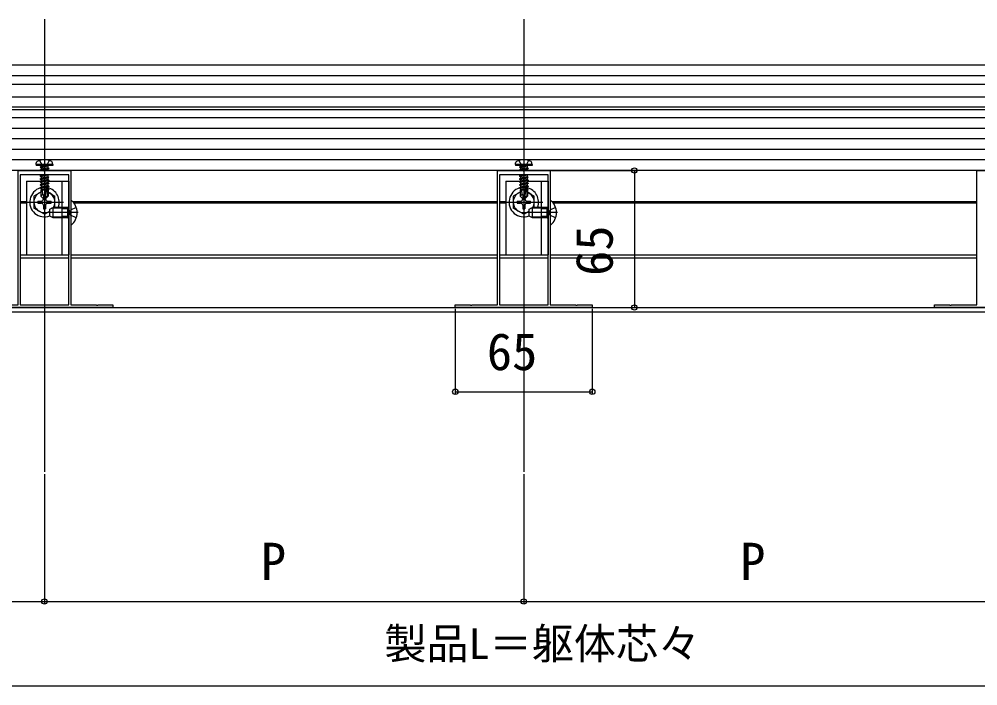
# Model space of a CAD drawing. Units: millimetres, scale not verified. Extents: x -1050 to 1050, y -1568 to 1559.
# Drawn here: x -42.5 to 412.5, y -121.5 to 194.8 of the extents above; entities that cross this region are included whole.
import ezdxf
from ezdxf.enums import TextEntityAlignment as Align

# ---------------------------------------------------------------- set-up
doc = ezdxf.new("R2010")
doc.units = ezdxf.units.MM
doc.header["$LTSCALE"] = 8
for name, color, linetype in [('0-3_YKK_11', 7, 'Continuous'), ('0-4_YKK_12', 2, 'Continuous'), ('0-5_YKK_13', 4, 'Continuous'), ('0-6_YKK_D', 6, 'Continuous')]:
    doc.layers.add(name, color=color, linetype=linetype)
doc.styles.add('ＭＳ ゴシック', font='')
doc.styles.get('ＭＳ ゴシック').set_extended_font_data('MS Gothic')

msp = doc.modelspace()

# ---------------------------------------------------------------- linework, layer by layer
at = {"layer": '0-3_YKK_11'}
for points in [[(2.02, 57.999), (-62.98, 57.999), (-62.98, 59.199), (-55.938, 59.199), (-55.755, 59.079), (-55.205, 59.079), (-55.022, 59.199), (-42.98, 59.199), (-42.98, 122.999), (-30.938, 122.999), (-30.755, 122.879), (-30.205, 122.879), (-30.022, 122.999), (-17.98, 122.999), (-17.98, 59.199), (-5.938, 59.199), (-5.755, 59.079), (-5.205, 59.079), (-5.022, 59.199), (2.02, 59.199)], [(229.52, 57.999), (164.52, 57.999), (164.52, 59.199), (171.562, 59.199), (171.745, 59.079), (172.295, 59.079), (172.478, 59.199), (184.52, 59.199), (184.52, 122.999), (196.562, 122.999), (196.745, 122.879), (197.295, 122.879), (197.478, 122.999), (209.52, 122.999), (209.52, 59.199), (221.562, 59.199), (221.745, 59.079), (222.295, 59.079), (222.478, 59.199), (229.52, 59.199)], [(457.02, 57.999), (392.02, 57.999), (392.02, 59.199), (399.062, 59.199), (399.245, 59.079), (399.795, 59.079), (399.978, 59.199), (412.02, 59.199), (412.02, 122.999), (424.062, 122.999), (424.245, 122.879), (424.795, 122.879), (424.978, 122.999), (437.02, 122.999), (437.02, 59.199), (449.062, 59.199), (449.245, 59.079), (449.795, 59.079), (449.978, 59.199), (457.02, 59.199)], [(-41.98, 120.999), (-41.98, 59.199), (-18.98, 59.199), (-18.98, 120.999)], [(185.52, 120.999), (185.52, 59.199), (208.52, 59.199), (208.52, 120.999)]]:
    msp.add_lwpolyline(points, close=True, dxfattribs=at)
at = {"layer": '0-4_YKK_12'}
for p, q in [((-30.48, 194.799), (-30.48, -20.001)), ((197.02, 194.799), (197.02, -20.001)), ((944.741, 172.999), (-474.595, 172.999)), ((-221.98, 167.999), (843.52, 167.999)), ((-221.98, 163.999), (843.52, 163.999)), ((-186.48, 157.999), (808.02, 157.999)), ((-215.479, 151.999), (837.02, 151.999)), ((-41.98, 108.299), (-38.98, 108.299)), ((-41.98, 107.699), (-38.98, 107.699)), ((-39.48, 107.998), (-21.48, 107.998)), ((-17.096, 108.299), (184.52, 108.299)), ((-16.582, 107.699), (184.52, 107.699)), ((185.52, 108.299), (188.52, 108.299)), ((185.52, 107.699), (188.52, 107.699)), ((188.02, 107.998), (206.02, 107.998)), ((210.404, 108.299), (412.02, 108.299)), ((210.918, 107.699), (412.02, 107.699)), ((-14.48, 102.998), (-28.48, 102.998)), ((213.02, 102.998), (199.02, 102.998)), ((-41.98, 82.999), (-18.98, 82.999)), ((-17.98, 82.999), (184.52, 82.999)), ((185.52, 82.999), (208.52, 82.999)), ((209.52, 82.999), (412.02, 82.999)), ((-41.98, 81.499), (-18.98, 81.499)), ((-17.98, 81.499), (184.52, 81.499)), ((185.52, 81.499), (208.52, 81.499)), ((209.52, 81.499), (412.02, 81.499)), ((-176.779, 57.999), (798.318, 57.999)), ((-176.779, 55.999), (798.318, 55.999))]:
    msp.add_line(p, q, dxfattribs=at)
at = {"layer": '0-5_YKK_13'}
for p, q in [((824.52, 152.999), (-202.98, 152.999)), ((824.52, 147.999), (-202.98, 147.999)), ((824.52, 142.999), (-202.98, 142.999)), ((824.52, 137.999), (-202.98, 137.999)), ((824.52, 132.999), (-202.98, 132.999)), ((824.52, 127.999), (-202.98, 127.999)), ((-30.48, 129.199), (-30.48, 108.299)), ((197.02, 129.199), (197.02, 108.299)), ((824.52, 122.999), (-202.98, 122.999)), ((-34.48, 125.799), (-34.338, 126.602)), ((-26.48, 125.799), (-34.48, 125.799)), ((-34.48, 125.799), (-34.392, 125.299)), ((-26.568, 125.299), (-34.392, 125.299)), ((-32.58, 124.649), (-28.98, 125.249)), ((-28.98, 125.149), (-32.58, 124.549)), ((-32.58, 124.649), (-32.03, 124.967)), ((-32.58, 124.649), (-32.58, 124.549)), ((-32.58, 124.649), (-32.58, 124.549)), ((-32.58, 124.549), (-32.03, 124.232)), ((-32.58, 123.249), (-28.38, 123.949)), ((-28.38, 123.849), (-32.58, 123.149)), ((-32.58, 123.249), (-32.03, 123.567)), ((-32.58, 123.249), (-32.58, 123.149)), ((-32.58, 123.149), (-32.32, 122.999)), ((-28.98, 125.249), (-32.03, 124.967)), ((-32.03, 124.232), (-28.98, 125.149)), ((-32.03, 125.099), (-32.03, 124.967)), ((-28.93, 124.267), (-32.03, 123.567)), ((-32.03, 124.232), (-32.03, 123.567)), ((-28.93, 123.532), (-31.288, 122.999)), ((-28.98, 125.249), (-28.98, 125.149)), ((-28.93, 125.099), (-28.93, 124.267)), ((-28.38, 123.949), (-28.93, 124.267)), ((-28.38, 123.849), (-28.93, 123.532)), ((-28.93, 123.532), (-28.93, 122.999)), ((-28.38, 123.949), (-28.38, 123.849)), ((-26.48, 125.799), (-26.621, 126.602)), ((-26.48, 125.799), (-26.568, 125.299)), ((193.02, 125.799), (193.162, 126.602)), ((201.02, 125.799), (193.02, 125.799)), ((193.02, 125.799), (193.108, 125.299)), ((200.932, 125.299), (193.108, 125.299)), ((194.92, 124.649), (198.52, 125.249)), ((198.52, 125.149), (194.92, 124.549)), ((194.92, 124.649), (195.47, 124.967)), ((194.92, 124.649), (194.92, 124.549)), ((194.92, 124.649), (194.92, 124.549)), ((194.92, 124.549), (195.47, 124.232)), ((194.92, 123.249), (199.12, 123.949)), ((199.12, 123.849), (194.92, 123.149)), ((194.92, 123.249), (195.47, 123.567)), ((194.92, 123.249), (194.92, 123.149)), ((194.92, 123.149), (195.18, 122.999)), ((198.52, 125.249), (195.47, 124.967)), ((195.47, 124.232), (198.52, 125.149)), ((195.47, 125.099), (195.47, 124.967)), ((198.57, 124.267), (195.47, 123.567)), ((195.47, 124.232), (195.47, 123.567)), ((198.57, 123.532), (196.212, 122.999)), ((198.52, 125.249), (198.52, 125.149)), ((198.57, 125.099), (198.57, 124.267)), ((199.12, 123.949), (198.57, 124.267)), ((199.12, 123.849), (198.57, 123.532)), ((198.57, 123.532), (198.57, 122.999)), ((199.12, 123.949), (199.12, 123.849)), ((201.02, 125.799), (200.879, 126.602)), ((201.02, 125.799), (200.932, 125.299)), ((-28.68, 120.999), (-32.58, 120.349)), ((-32.58, 120.449), (-29.28, 120.999)), ((-32.58, 120.449), (-32.03, 120.767)), ((-32.58, 120.449), (-32.58, 120.349)), ((-32.58, 120.349), (-32.03, 120.032)), ((-32.58, 119.049), (-28.38, 119.749)), ((-28.38, 119.649), (-32.58, 118.949)), ((-32.58, 119.049), (-32.03, 119.367)), ((-32.58, 119.049), (-32.58, 118.949)), ((-32.58, 118.949), (-32.03, 118.632)), ((-32.58, 117.649), (-28.38, 118.349)), ((-31, 120.999), (-32.03, 120.767)), ((-32.03, 120.999), (-32.03, 120.767)), ((-28.93, 120.067), (-32.03, 119.367)), ((-32.03, 120.032), (-32.03, 119.367)), ((-28.93, 118.667), (-32.03, 117.967)), ((-32.03, 118.632), (-32.03, 117.967)), ((-28.93, 120.732), (-28.93, 120.067)), ((-28.38, 119.749), (-28.93, 120.067)), ((-28.93, 119.332), (-28.93, 118.667)), ((-28.38, 118.349), (-28.93, 118.667)), ((-28.38, 119.749), (-28.38, 119.649)), ((-28.38, 118.349), (-28.38, 118.249)), ((198.82, 120.999), (194.92, 120.349)), ((194.92, 120.449), (198.22, 120.999)), ((194.92, 120.449), (195.47, 120.767)), ((194.92, 120.449), (194.92, 120.349)), ((194.92, 120.349), (195.47, 120.032)), ((194.92, 119.049), (199.12, 119.749)), ((199.12, 119.649), (194.92, 118.949)), ((194.92, 119.049), (195.47, 119.367)), ((194.92, 119.049), (194.92, 118.949)), ((194.92, 118.949), (195.47, 118.632)), ((194.92, 117.649), (199.12, 118.349)), ((196.5, 120.999), (195.47, 120.767)), ((195.47, 120.999), (195.47, 120.767)), ((198.57, 120.067), (195.47, 119.367)), ((195.47, 120.032), (195.47, 119.367)), ((198.57, 118.667), (195.47, 117.967)), ((195.47, 118.632), (195.47, 117.967)), ((198.57, 120.732), (198.57, 120.067)), ((199.12, 119.749), (198.57, 120.067)), ((198.57, 119.332), (198.57, 118.667)), ((199.12, 118.349), (198.57, 118.667)), ((199.12, 119.749), (199.12, 119.649)), ((199.12, 118.349), (199.12, 118.249)), ((-38.98, 117.998), (-32.18, 117.998)), ((-28.38, 118.249), (-32.58, 117.549)), ((-32.58, 117.649), (-32.03, 117.967)), ((-32.58, 117.649), (-32.58, 117.549)), ((-32.58, 117.549), (-32.03, 117.232)), ((-32.58, 116.249), (-28.38, 116.949)), ((-28.38, 116.849), (-32.58, 116.149)), ((-32.58, 116.249), (-32.03, 116.567)), ((-32.58, 116.249), (-32.58, 116.149)), ((-32.58, 116.149), (-32.03, 115.832)), ((-32.58, 114.849), (-29.554, 115.354)), ((-29.582, 115.249), (-32.58, 114.749)), ((-32.58, 114.849), (-32.03, 115.167)), ((-32.58, 114.849), (-32.58, 114.749)), ((-32.58, 114.749), (-32.03, 114.432)), ((-32.18, 113.699), (-32.03, 113.767)), ((-28.93, 117.267), (-32.03, 116.567)), ((-32.03, 117.232), (-32.03, 116.567)), ((-28.93, 115.867), (-32.03, 115.167)), ((-32.03, 115.832), (-32.03, 115.167)), ((-29.64, 114.971), (-32.03, 114.432)), ((-32.03, 114.432), (-32.03, 113.767)), ((-29.784, 114.274), (-32.03, 113.767)), ((-29.845, 113.982), (-31.563, 113.699)), ((-29.57, 115.306), (-30.48, 110.921)), ((-29.148, 115.422), (-30.33, 109.724)), ((-29.148, 115.421), (-28.38, 115.549)), ((-28.38, 115.449), (-29.093, 115.33)), ((-28.93, 114.467), (-29.083, 114.432)), ((-29.08, 115.251), (-29.08, 110.974)), ((-28.48, 114.207), (-29.08, 114.108)), ((-28.48, 113.992), (-29.08, 113.875)), ((-28.93, 117.932), (-28.93, 117.267)), ((-28.38, 116.949), (-28.93, 117.267)), ((-28.93, 116.532), (-28.93, 115.867)), ((-28.38, 115.549), (-28.93, 115.867)), ((-28.93, 115.132), (-28.93, 114.467)), ((-28.48, 114.207), (-28.93, 114.467)), ((-28.78, 117.998), (-18.98, 117.998)), ((-28.48, 113.992), (-28.78, 113.818)), ((-28.78, 113.818), (-28.78, 110.849)), ((-28.48, 114.207), (-28.48, 113.992)), ((-28.38, 116.949), (-28.38, 116.849)), ((-28.38, 115.549), (-28.38, 115.449)), ((-22.18, 117.998), (-22.18, 82.998)), ((-18.98, 117.998), (-18.98, 82.998)), ((188.52, 117.998), (195.47, 117.998)), ((199.12, 118.249), (194.92, 117.549)), ((194.92, 117.649), (195.47, 117.967)), ((194.92, 117.649), (194.92, 117.549)), ((194.92, 117.549), (195.47, 117.232)), ((194.92, 116.249), (199.12, 116.949)), ((199.12, 116.849), (194.92, 116.149)), ((194.92, 116.249), (195.47, 116.567)), ((194.92, 116.249), (194.92, 116.149)), ((194.92, 116.149), (195.47, 115.832)), ((194.92, 114.849), (197.946, 115.354)), ((197.918, 115.249), (194.92, 114.749)), ((194.92, 114.849), (195.47, 115.167)), ((194.92, 114.849), (194.92, 114.749)), ((194.92, 114.749), (195.47, 114.432)), ((195.32, 113.699), (195.47, 113.767)), ((198.57, 117.267), (195.47, 116.567)), ((195.47, 117.232), (195.47, 116.567)), ((198.57, 115.867), (195.47, 115.167)), ((195.47, 115.832), (195.47, 115.167)), ((197.86, 114.971), (195.47, 114.432)), ((195.47, 114.432), (195.47, 113.767)), ((197.716, 114.274), (195.47, 113.767)), ((197.655, 113.982), (195.937, 113.699)), ((197.93, 115.306), (197.02, 110.921)), ((198.352, 115.422), (197.17, 109.724)), ((198.352, 115.421), (199.12, 115.549)), ((199.12, 115.449), (198.407, 115.33)), ((198.57, 114.467), (198.417, 114.432)), ((198.42, 115.251), (198.42, 110.974)), ((199.02, 114.207), (198.42, 114.108)), ((199.02, 113.992), (198.42, 113.875)), ((198.57, 117.932), (198.57, 117.267)), ((199.12, 116.949), (198.57, 117.267)), ((198.57, 116.532), (198.57, 115.867)), ((199.12, 115.549), (198.57, 115.867)), ((198.57, 115.132), (198.57, 114.467)), ((199.02, 114.207), (198.57, 114.467)), ((198.72, 117.998), (208.52, 117.998)), ((199.02, 113.992), (198.72, 113.818)), ((198.72, 113.818), (198.72, 110.849)), ((199.02, 114.207), (199.02, 113.992)), ((199.12, 116.949), (199.12, 116.849)), ((199.12, 115.549), (199.12, 115.449)), ((205.32, 117.998), (205.32, 82.998)), ((208.52, 117.998), (208.52, 82.998)), ((-32.18, 112.766), (-35.48, 110.861)), ((-35.48, 110.861), (-35.48, 105.135)), ((-32.18, 113.699), (-32.18, 110.849)), ((-29.904, 113.699), (-32.18, 113.699)), ((-31.222, 111.653), (-32.18, 110.849)), ((-30.63, 109.299), (-32.18, 110.849)), ((-30.98, 111.148), (-30.98, 109.498)), ((-29.98, 111.148), (-30.98, 111.148)), ((-30.48, 110.921), (-30.63, 109.299)), ((-30.63, 109.299), (-30.33, 109.299)), ((-30.48, 110.921), (-30.48, 109.299)), ((-29.08, 110.974), (-30.33, 109.724)), ((-30.33, 109.299), (-28.78, 110.849)), ((-30.33, 109.724), (-30.33, 109.299)), ((-29.9, 113.716), (-29.984, 113.699)), ((-29.98, 111.148), (-29.98, 109.498)), ((-28.78, 113.699), (-29.08, 113.699)), ((-28.78, 110.849), (-29.08, 110.974)), ((-28.78, 112.766), (-25.48, 110.861)), ((-25.48, 105.498), (-25.48, 110.861)), ((195.32, 112.766), (192.02, 110.861)), ((192.02, 110.861), (192.02, 105.135)), ((195.32, 113.699), (195.32, 110.849)), ((197.596, 113.699), (195.32, 113.699)), ((196.278, 111.653), (195.32, 110.849)), ((196.87, 109.299), (195.32, 110.849)), ((196.52, 111.148), (196.52, 109.498)), ((197.52, 111.148), (196.52, 111.148)), ((197.02, 110.921), (196.87, 109.299)), ((196.87, 109.299), (197.17, 109.299)), ((197.02, 110.921), (197.02, 109.299)), ((198.42, 110.974), (197.17, 109.724)), ((197.17, 109.299), (198.72, 110.849)), ((197.17, 109.724), (197.17, 109.299)), ((197.6, 113.716), (197.516, 113.699)), ((197.52, 111.148), (197.52, 109.498)), ((198.72, 113.699), (198.42, 113.699)), ((198.72, 110.849), (198.42, 110.974)), ((198.72, 112.766), (202.02, 110.861)), ((202.02, 105.498), (202.02, 110.861)), ((-30.48, 102.248), (-35.48, 105.135)), ((-33.63, 108.498), (-31.98, 108.498)), ((-33.63, 108.498), (-33.63, 107.498)), ((-33.63, 107.498), (-31.98, 107.498)), ((-30.98, 106.498), (-30.98, 104.848)), ((-30.98, 104.848), (-29.98, 104.848)), ((-29.98, 106.498), (-29.98, 104.848)), ((-28.98, 108.498), (-27.33, 108.498)), ((-28.98, 107.498), (-27.33, 107.498)), ((-27.98, 104.698), (-26.28, 105.498)), ((-27.98, 101.298), (-27.98, 104.698)), ((-27.33, 107.498), (-27.33, 108.498)), ((-19.38, 105.065), (-27.2, 105.065)), ((-19.38, 105.498), (-26.28, 105.498)), ((-26.28, 100.498), (-26.28, 105.498)), ((-18.98, 105.498), (-22.18, 105.498)), ((-18.98, 104.848), (-22.18, 104.848)), ((-19.38, 100.498), (-19.38, 105.498)), ((-19.38, 105.498), (-18.98, 105.352)), ((-19.38, 105.065), (-18.98, 105.149)), ((-15.397, 105.498), (-18.115, 104.143)), ((-17.98, 108.898), (-17.98, 97.098)), ((-17.732, 108.898), (-17.98, 108.898)), ((-17.732, 97.098), (-17.732, 108.898)), ((197.02, 102.248), (192.02, 105.135)), ((193.87, 108.498), (195.52, 108.498)), ((193.87, 108.498), (193.87, 107.498)), ((193.87, 107.498), (195.52, 107.498)), ((196.52, 106.498), (196.52, 104.848)), ((196.52, 104.848), (197.52, 104.848)), ((197.52, 106.498), (197.52, 104.848)), ((198.52, 108.498), (200.17, 108.498)), ((198.52, 107.498), (200.17, 107.498)), ((199.52, 104.698), (201.22, 105.498)), ((199.52, 101.298), (199.52, 104.698)), ((200.17, 107.498), (200.17, 108.498)), ((208.12, 105.065), (200.3, 105.065)), ((208.12, 105.498), (201.22, 105.498)), ((201.22, 100.498), (201.22, 105.498)), ((208.52, 105.498), (205.32, 105.498)), ((208.52, 104.848), (205.32, 104.848)), ((208.12, 100.498), (208.12, 105.498)), ((208.12, 105.498), (208.52, 105.352)), ((208.12, 105.065), (208.52, 105.149)), ((212.103, 105.498), (209.385, 104.143)), ((209.52, 108.898), (209.52, 97.098)), ((209.768, 108.898), (209.52, 108.898)), ((209.768, 97.098), (209.768, 108.898)), ((-30.48, 102.248), (-27.98, 103.691)), ((-26.28, 100.498), (-27.98, 101.298)), ((-19.38, 100.931), (-27.2, 100.931)), ((-19.38, 100.498), (-26.28, 100.498)), ((-18.98, 101.148), (-22.18, 101.148)), ((-18.98, 100.498), (-22.18, 100.498)), ((-19.38, 100.931), (-18.98, 100.847)), ((-19.38, 100.498), (-18.98, 100.643)), ((-18.724, 102.998), (-18.115, 104.143)), ((-18.724, 102.998), (-18.115, 101.853)), ((-15.397, 100.498), (-18.115, 101.853)), ((197.02, 102.248), (199.52, 103.691)), ((201.22, 100.498), (199.52, 101.298)), ((208.12, 100.931), (200.3, 100.931)), ((208.12, 100.498), (201.22, 100.498)), ((208.52, 101.148), (205.32, 101.148)), ((208.52, 100.498), (205.32, 100.498)), ((208.12, 100.931), (208.52, 100.847)), ((208.12, 100.498), (208.52, 100.643)), ((208.776, 102.998), (209.385, 104.143)), ((208.776, 102.998), (209.385, 101.853)), ((212.103, 100.498), (209.385, 101.853)), ((-17.732, 97.098), (-17.98, 97.098)), ((209.768, 97.098), (209.52, 97.098))]:
    msp.add_line(p, q, dxfattribs=at)
for points in [[(-32.78, 127.779), (-31.625, 125.462), (-30.48, 124.853)], [(-28.18, 127.779), (-29.335, 125.462), (-30.48, 124.853)], [(194.72, 127.779), (195.875, 125.462), (197.02, 124.853)], [(199.32, 127.779), (198.165, 125.462), (197.02, 124.853)], [(-28.466, 120.999), (-28.93, 120.732), (-32.03, 120.032)], [(-28.38, 119.649), (-28.93, 119.332), (-32.03, 118.632)], [(199.034, 120.999), (198.57, 120.732), (195.47, 120.032)], [(199.12, 119.649), (198.57, 119.332), (195.47, 118.632)], [(-38.98, 117.998), (-38.98, 82.998), (-18.98, 82.998)], [(-28.38, 118.249), (-28.93, 117.932), (-32.03, 117.232)], [(-28.38, 116.849), (-28.93, 116.532), (-32.03, 115.832)], [(-28.38, 115.449), (-28.93, 115.132), (-29.08, 115.098)], [(188.52, 117.998), (188.52, 82.998), (208.52, 82.998)], [(199.12, 118.249), (198.57, 117.932), (195.47, 117.232)], [(199.12, 116.849), (198.57, 116.532), (195.47, 115.832)], [(199.12, 115.449), (198.57, 115.132), (198.42, 115.098)], [(-30.48, 110.921), (-31.222, 111.653), (-31.38, 113.699)], [(197.02, 110.921), (196.278, 111.653), (196.12, 113.699)]]:
    msp.add_lwpolyline(points, dxfattribs=at)
for centre, radius, start, end in [((-30.48, 121.699), 6.5, 57.94412, 122.05588), ((197.02, 121.699), 6.5, 57.94412, 122.05588), ((-33.452, 126.445), 0.9, 122.05588, 170), ((-32.23, 125.099), 0.2, 0, 90), ((-28.73, 125.099), 0.2, 90, 180), ((-27.508, 126.445), 0.9, 10, 57.94412), ((194.048, 126.445), 0.9, 122.05588, 170), ((195.27, 125.099), 0.2, 0, 90), ((198.77, 125.099), 0.2, 90, 180), ((199.992, 126.445), 0.9, 10, 57.94412), ((-30.48, 107.998), 7, 106.74255, 290.92483), ((-29.328, 115.251), 0.248, 0, 167.19096), ((-30.48, 107.998), 7, 339.07517, 77.20705), ((197.02, 107.998), 7, 106.74255, 290.92483), ((198.172, 115.251), 0.248, 0, 167.19096), ((197.02, 107.998), 7, 339.07517, 77.20705), ((-30.48, 107.998), 5, 109.87687, 300), ((-31.98, 109.498), 1, 270, 0), ((-28.98, 109.498), 1, 180, 270), ((-30.48, 107.998), 5, 330, 70.12313), ((197.02, 107.998), 5, 109.87687, 300), ((195.52, 109.498), 1, 270, 0), ((198.52, 109.498), 1, 180, 270), ((197.02, 107.998), 5, 330, 70.12313), ((-31.98, 106.498), 1, 0, 90), ((-28.98, 106.498), 1, 90, 180), ((-22.68, 102.998), 7.7, 309.98312, 50.01688), ((195.52, 106.498), 1, 0, 90), ((198.52, 106.498), 1, 90, 180), ((204.82, 102.998), 7.7, 309.98312, 50.01688)]:
    msp.add_arc(centre, radius, start, end, dxfattribs=at)
at = {"layer": '0-6_YKK_D'}
for p, q in [((210.22, 122.999), (250.52, 122.999)), ((249.52, 122.999), (249.52, 57.999)), ((164.52, 57.299), (164.52, 16.999)), ((229.52, 57.299), (229.52, 16.999)), ((230.22, 57.999), (250.52, 57.999)), ((164.52, 17.999), (229.52, 17.999)), ((-30.48, -21.001), (-30.48, -82.501)), ((-30.48, -21.001), (-30.48, -82.501)), ((197.02, -21.001), (197.02, -82.501)), ((197.02, -21.001), (197.02, -82.501)), ((-257.98, -81.501), (-30.48, -81.501)), ((-30.48, -81.501), (197.02, -81.501)), ((197.02, -81.501), (424.52, -81.501)), ((-400.48, -121.501), (879.52, -121.501))]:
    msp.add_line(p, q, dxfattribs=at)
for centre in [(249.52, 122.999), (249.52, 57.999), (164.52, 17.999), (229.52, 17.999), (-30.48, -81.501), (-30.48, -81.501), (197.02, -81.501), (197.02, -81.501)]:
    msp.add_circle(centre, 1.275, dxfattribs=at)

# ---------------------------------------------------------------- texts
at = {"layer": '0-6_YKK_D', "style": 'ＭＳ ゴシック'}
msp.add_text('65', height=17.6, rotation=90, dxfattribs=at).set_placement((244.52, 72.977), align=Align.BOTTOM_LEFT)
for s, height, p in [('65', 17.6, (179.497, 22.999)), ('P', 17.6, (72.225, -76.501)), ('P', 17.6, (299.725, -76.501)), ('製品L＝躯体芯々', 14.66, (130.827, -113.205))]:
    msp.add_text(s, height=height, dxfattribs=at).set_placement(p, align=Align.BOTTOM_LEFT)

doc.saveas('drawing.dxf')
